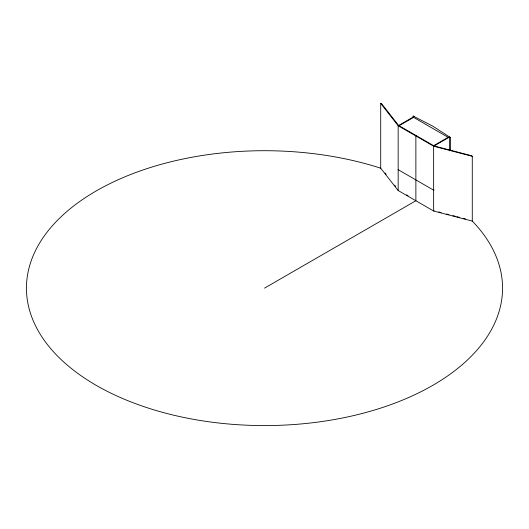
<?xml version="1.0" encoding="UTF-8"?>
<svg xmlns="http://www.w3.org/2000/svg" width="529" height="529" viewBox="0 0 529 529"><rect width="100%" height="100%" fill="white"/><g stroke="black" fill="none" stroke-linecap="round" stroke-linejoin="round"><path stroke-width="0.79" d="M416.343 135.689L415.873 135.96L415.873 200.749L264.5 288.146M450.47 150.606L450.47 137.586L449.531 137.044L433.641 146.216L398.165 125.737L380.708 103.419L380.708 168.209L398.165 190.526L433.641 211.005L472.278 221.096L473.144 221.975A238.05 137.434 0 0 1 304.115 423.663A238.05 137.434 0 0 1 29.796 265.174A238.05 137.434 0 0 1 379.253 167.733L380.708 168.209M398.628 190.255L398.165 190.526L398.165 125.737L414.062 116.559L413.123 116.016L413.123 117.643M434.111 189.898L433.641 190.169L398.165 169.683M434.111 210.74L433.641 211.005L433.641 146.216L472.278 156.306L472.278 221.096M434.111 145.951L471.756 155.777L472.278 156.306M438.812 211.964L441.166 212.579M446.655 214.014L449.009 214.629M452.93 215.653L455.284 216.268M456.851 216.678L459.205 217.293M463.126 218.312L465.48 218.927M380.708 103.419L381.621 103.724L398.628 125.466M413.123 116.016L432.828 126.173L450.47 137.586M406.682 194.903L408.064 195.704M385.125 172.99L386.124 174.266M394.627 185.137L395.626 186.42M449.531 137.044L449.531 150.877M413.592 117.365L399.097 125.737L433.641 145.68L448.129 137.315L413.592 117.365"/></g></svg>
